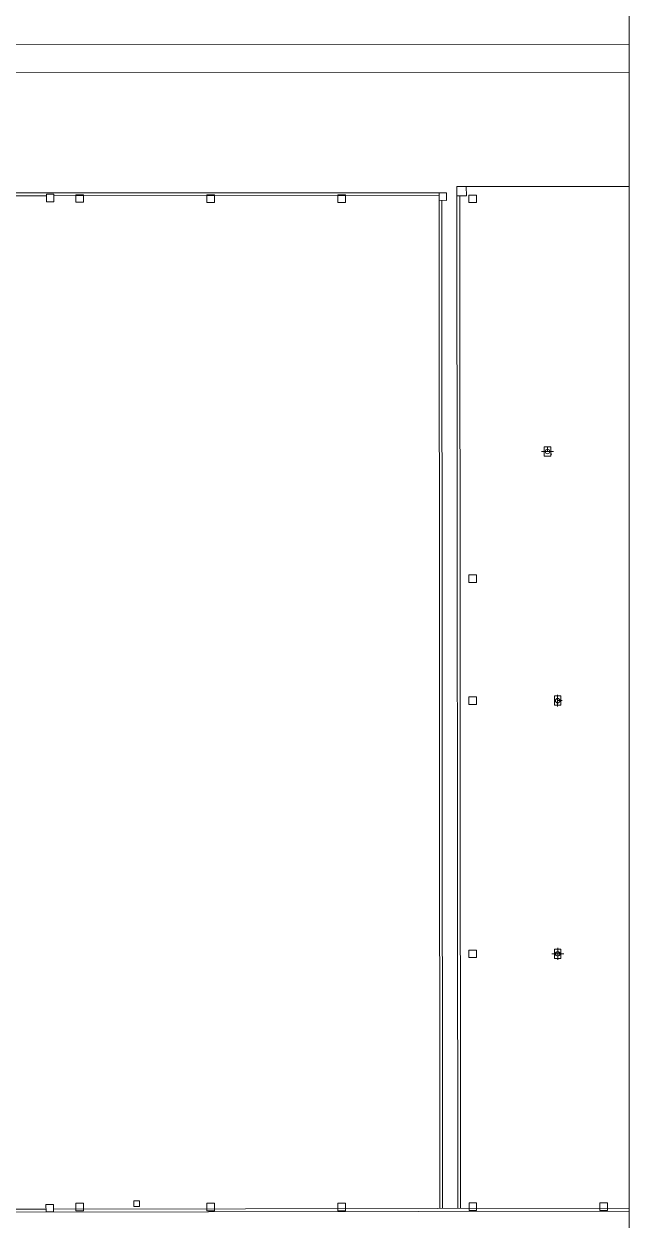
# Model space of a CAD drawing. Header units: millimetres. Extents: x 1010 to 1494, y -119 to 564.
# Drawn here: x 1154.5 to 1186.8, y 457.5 to 521.4 of the extents above; entities that cross this region are included whole.
import ezdxf

# ---------------------------------------------------------------- set-up
doc = ezdxf.new("R2010")
doc.units = ezdxf.units.MM
for name, color, linetype, lineweight in [('20', 6, 'Continuous', 9), ('50', 2, 'Continuous', 9), ('80', 1, 'Continuous', 9), ('Columna', 6, 'Continuous', 9), ('Columnas nuevas', 1, 'Continuous', 9), ('DIB_MUROALTO', 7, 'Continuous', 9), ('EST', 1, 'Continuous', 9), ('muros camc', 1, 'Continuous', 9)]:
    doc.layers.add(name, color=color, linetype=linetype, lineweight=lineweight)

msp = doc.modelspace()

# ---------------------------------------------------------------- linework, layer by layer
at = {"layer": '20'}
for p, q in [((1126.1844, 520.32521), (1186.81667, 520.29736)), ((1126.18573, 518.82521), (1186.81667, 518.79736))]:
    msp.add_line(p, q, dxfattribs=at)
at = {"layer": '50'}
for p, q in [((1136.5914, 512.35771), (1176.6629, 512.3759)), ((1150.02217, 512.21381), (1155.68279, 512.21638)), ((1156.08283, 512.21656), (1176.66297, 512.2259)), ((1177.61941, 512.20824), (1177.6573, 458.14094)), ((1177.76941, 512.20835), (1177.8073, 458.14104)), ((1186.81667, 512.70946), (1178.11906, 512.70903)), ((1176.65957, 511.97594), (1176.6973, 458.13963)), ((1176.80957, 511.97379), (1176.8473, 458.13974)), ((1186.81667, 458.00447), (1125.22714, 457.91295)), ((1155.6588, 458.10829), (1150.02572, 458.09993)), ((1186.81667, 458.15453), (1156.0588, 458.10888))]:
    msp.add_line(p, q, dxfattribs=at)
at = {"layer": '80'}
msp.add_lwpolyline([(1036.58074, 533.54219), (1186.81667, 533.54219), (1186.81667, 419.68335), (1036.58074, 419.68335)], close=True, dxfattribs=at)
at = {"layer": 'Columna', "color": 6}
msp.add_lwpolyline([(1177.05934, 511.97021), (1176.65939, 511.97595), (1176.66513, 512.37591), (1177.06508, 512.37016)], close=True, dxfattribs=at)
at = {"layer": 'Columna'}
msp.add_lwpolyline([(1177.61906, 512.70824), (1177.61985, 512.20824), (1178.11985, 512.20904), (1178.11906, 512.70903)], close=True, dxfattribs=at)
at = {"layer": 'Columnas nuevas'}
for p, q in [((1182.14139, 498.55852, -200.05152), (1182.7788, 498.55852, -200.05152)), ((1182.99906, 485.57741, -200.29875), (1182.99906, 484.94, -200.29875)), ((1183.00087, 472.05273, -113.65758), (1183.00087, 471.41532, -113.65758)), ((1183.00087, 472.05273, -202.54819), (1183.00087, 471.41532, -202.54819)), ((1183.00166, 472.05729, -200.29875), (1183.00166, 471.41988, -200.29875)), ((1182.69465, 471.73858, -107.71535), (1183.33206, 471.73858, -107.71535))]:
    msp.add_line(p, q, dxfattribs=at)
for centre in [(1182.4601, 498.55852, -200.05152), (1182.99906, 485.2587, -200.29875), (1183.00087, 471.73402, -113.65758), (1183.00166, 471.73858, -200.29875)]:
    msp.add_circle(centre, 0.1187, dxfattribs=at)
at = {"layer": 'DIB_MUROALTO'}
for points, elevation in [([(1164.6601, 511.8616), (1164.6601, 512.2616), (1164.2601, 512.2616), (1164.2601, 511.8616)], -99.52368), ([(1171.6601, 511.8616), (1171.6601, 512.2616), (1171.2601, 512.2616), (1171.2601, 511.8616)], -99.52368), ([(1178.6601, 511.85408), (1178.6601, 512.25408), (1178.2601, 512.25408), (1178.2601, 511.85408)], -99.52368), ([(1171.6601, 458.02469), (1171.6601, 458.42469), (1171.2601, 458.42469), (1171.2601, 458.02469)], 1.00416), ([(1178.66802, 458.04051), (1178.66802, 458.44051), (1178.26802, 458.44051), (1178.26802, 458.04051)], 1.00416), ([(1185.6601, 458.04491), (1185.6601, 458.44491), (1185.2601, 458.44491), (1185.2601, 458.04491)], 1.00416)]:
    msp.add_lwpolyline(points, close=True, dxfattribs=dict(at, elevation=elevation))
at = {"layer": 'EST'}
for q in [(1178.6601, 491.97107, -628.80452), (1178.6601, 491.69107, -628.80452)]:
    msp.add_line((1178.6601, 491.57107, -628.80452), q, dxfattribs=at)
for points in [[(1156.07818, 511.89257), (1155.67823, 511.89831), (1155.68397, 512.29827), (1156.08392, 512.29253)], [(1156.05931, 457.95977), (1155.65932, 457.95817), (1155.65772, 458.35817), (1156.05772, 458.35977)]]:
    msp.add_lwpolyline(points, close=True, dxfattribs=at)
for points, elevation in [([(1157.6601, 511.86778), (1157.6601, 512.26778), (1157.2601, 512.26778), (1157.2601, 511.86778)], -99.52368), ([(1164.6601, 511.8616), (1164.6601, 512.2616), (1164.2601, 512.2616), (1164.2601, 511.8616)], -99.52368), ([(1171.6601, 511.8616), (1171.6601, 512.2616), (1171.2601, 512.2616), (1171.2601, 511.8616)], -99.52368), ([(1178.6601, 511.85408), (1178.6601, 512.25408), (1178.2601, 512.25408), (1178.2601, 511.85408)], -99.52368), ([(1178.6601, 491.57107), (1178.6601, 491.97107), (1178.2601, 491.97107), (1178.2601, 491.57107)], -634.74675), ([(1178.6601, 491.57107), (1178.6601, 491.97107), (1178.2601, 491.97107), (1178.2601, 491.57107)], -634.74675), ([(1178.6601, 485.0587), (1178.6601, 485.4587), (1178.2601, 485.4587), (1178.2601, 485.0587)], -99.77091), ([(1178.6601, 485.0587), (1178.6601, 485.4587), (1178.2601, 485.4587), (1178.2601, 485.0587)], -99.77091), ([(1178.6601, 471.53858), (1178.6601, 471.93858), (1178.2601, 471.93858), (1178.2601, 471.53858)], -99.77091), ([(1178.6601, 471.53858), (1178.6601, 471.93858), (1178.2601, 471.93858), (1178.2601, 471.53858)], -99.77091), ([(1157.6601, 458.02469), (1157.6601, 458.42469), (1157.2601, 458.42469), (1157.2601, 458.02469)], 1.00416), ([(1160.65921, 458.24863), (1160.65921, 458.54863), (1160.35921, 458.54863), (1160.35921, 458.24863)], -556.44969), ([(1164.6601, 458.02469), (1164.6601, 458.42469), (1164.2601, 458.42469), (1164.2601, 458.02469)], 1.00416), ([(1164.6601, 458.02469), (1164.6601, 458.42469), (1164.2601, 458.42469), (1164.2601, 458.02469)], 1.00416), ([(1171.6601, 458.02469), (1171.6601, 458.42469), (1171.2601, 458.42469), (1171.2601, 458.02469)], 1.00416), ([(1178.66802, 458.04051), (1178.66802, 458.44051), (1178.26802, 458.44051), (1178.26802, 458.04051)], 1.00416), ([(1185.6601, 458.04491), (1185.6601, 458.44491), (1185.2601, 458.44491), (1185.2601, 458.04491)], 1.00416)]:
    msp.add_lwpolyline(points, close=True, dxfattribs=dict(at, elevation=elevation))
at = {"layer": 'muros camc'}
for p, q in [((1182.46071, 498.81052, -187.91706), (1182.28571, 498.81052, -187.91706)), ((1182.28571, 498.81052, -187.91706), (1182.28571, 498.31052, -187.91706)), ((1182.46071, 498.56052, -187.91706), (1182.46071, 498.81052, -187.91706)), ((1182.63571, 498.81052, -187.91706), (1182.46071, 498.81052, -187.91706)), ((1182.54571, 498.81052, -187.91706), (1182.46071, 498.81052, -187.91706)), ((1182.63571, 498.81052, -187.91706), (1182.54571, 498.81052, -187.91706)), ((1182.63571, 498.31052, -187.91706), (1182.63571, 498.81052, -187.91706)), ((1182.28571, 498.31052, -187.91706), (1182.46071, 498.31052, -187.91706)), ((1182.4601, 498.55852, -188.16705), (1182.46071, 498.56052, -187.91706)), ((1182.46071, 498.31052, -187.91706), (1182.63571, 498.31052, -187.91706)), ((1182.63571, 498.41873, -187.91706), (1182.63571, 498.48873, -187.91706)), ((1182.68571, 498.41778, -187.91706), (1182.63571, 498.41873, -187.91706)), ((1182.82406, 485.0087, -188.41428), (1182.82406, 485.5087, -188.41428)), ((1182.82406, 485.5087, -188.41428), (1183.17406, 485.5087, -188.41428)), ((1183.17406, 485.5087, -188.41428), (1183.17406, 485.0087, -188.41428)), ((1182.99906, 485.0087, -188.41428), (1182.82406, 485.0087, -188.41428)), ((1182.99906, 485.0087, -188.41428), (1182.82406, 485.0087, -188.41428)), ((1182.99906, 485.2587, -188.41428), (1183.24906, 485.2587, -188.41428)), ((1182.99906, 485.2587, -188.41428), (1182.99906, 485.0087, -188.41428)), ((1182.99906, 485.2587, -188.41428), (1182.99906, 485.0087, -188.41428)), ((1183.17406, 485.0087, -188.41428), (1182.99906, 485.0087, -188.41428)), ((1182.82587, 471.48403, -190.66372), (1182.82587, 471.98403, -190.66372)), ((1182.82587, 471.98403, -190.66372), (1183.17587, 471.98403, -190.66372)), ((1183.17587, 471.98403, -190.66372), (1183.17587, 471.48403, -190.66372)), ((1183.17587, 471.48403, -190.66372), (1182.82587, 471.48403, -190.66372))]:
    msp.add_line(p, q, dxfattribs=at)

doc.saveas('drawing.dxf')
